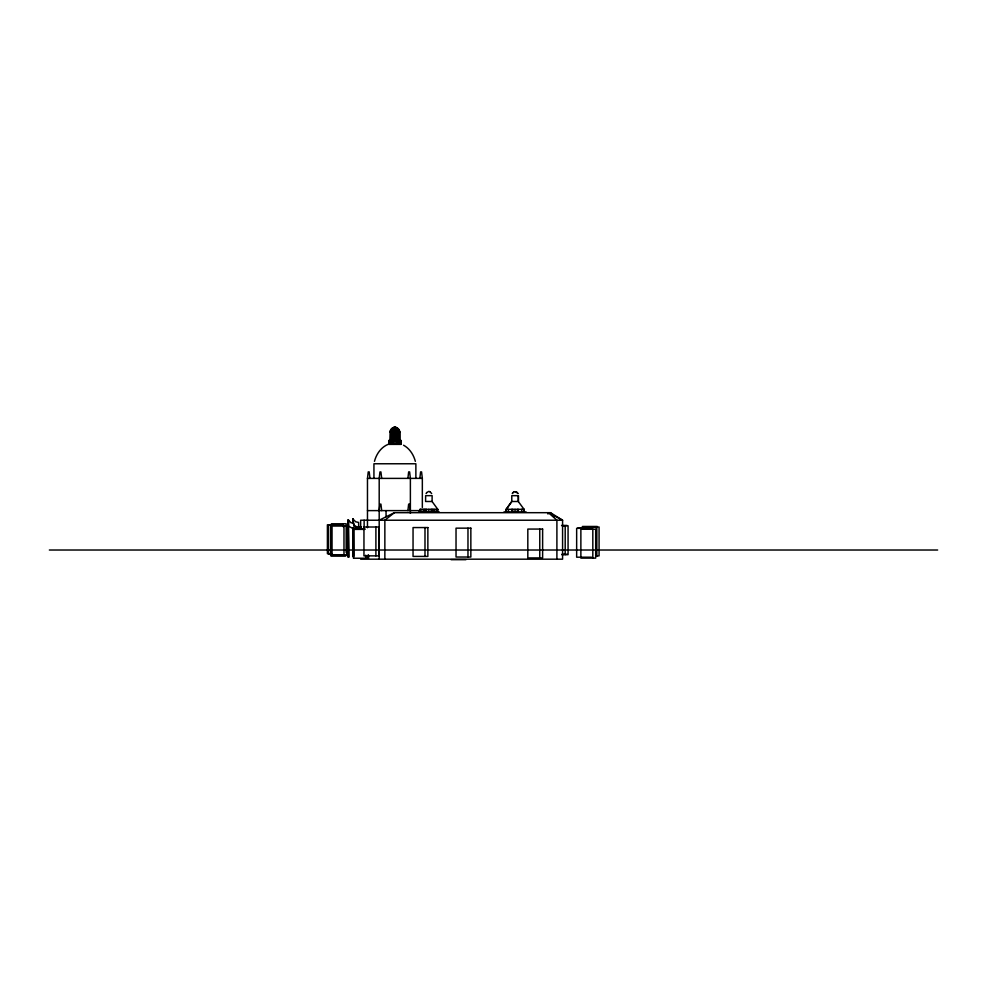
<?xml version="1.0" encoding="UTF-8"?>
<svg xmlns="http://www.w3.org/2000/svg" width="987" height="987" viewBox="0 0 987 987"><rect width="100%" height="100%" fill="white"/><g stroke="black" fill="none" stroke-linecap="round" stroke-linejoin="round"><path stroke-width="1.48" d="M352.89 527.835L352.717 556.224L353.654 556.224L353.469 527.835M352.927 523.357L352.951 518.866L353.445 523.357M367.472 527.724L367.472 478.374L368.237 471.897L369.2 471.897L369.965 478.411M379.193 510.612L379.958 504.123L380.92 504.123L381.685 510.612M407.89 478.374L408.655 471.897L409.617 471.897L410.382 478.374L410.382 513.351M407.89 510.612L408.655 504.123L409.617 504.123L410.382 510.612M419.845 478.374L420.61 471.897L421.572 471.897L422.337 478.374L422.337 507.54M374.468 461.348C376.331 454.143 381.019 447.247 388.088 444.372M426.076 493.537L426.803 492.55M512.265 493.537L513.092 492.55M506.134 511.932L506.134 509.329L511.784 501.495L511.784 495.659L518.422 495.659L518.422 501.495L511.784 501.495L506.269 509.329L506.257 511.932M512.648 492.92L513.832 491.921M426.779 492.55L428.876 491.341L430.209 491.921M360.65 559.185L562.578 559.185L562.578 520.223L550.487 512.685L394.381 512.685L384.856 520.223L384.856 559.185M379.193 520.223L394.381 512.685M547.773 513.931L550.487 512.685L554.151 516.991M514.128 491.686L516.88 492.217M399.797 432.035L390.013 432.035A5.293 5.293 0 0 1 391.605 428.777L392.073 428.383A5.293 5.293 0 0 1 394.936 427.297A5.243 5.243 0 0 1 397.736 428.383L398.205 428.777A5.243 5.243 0 0 1 399.772 431.998L399.797 440.498M367.46 478.411L422.337 478.374M432.133 501.495L425.594 501.495L425.631 495.659L432.133 495.659L432.096 501.495L437.784 509.329L437.747 511.932M437.784 509.329L419.944 509.329L419.944 511.932M506.134 509.329L524.06 509.329L524.06 511.932M367.472 510.612L419.352 510.612M418.846 511.932L439.215 511.932M503.975 511.932L526.108 511.932M331.361 523.776L346.178 523.776L346.178 552.634M342.218 524.8L327.4 524.8L327.4 553.67L331.78 553.67M343.316 525.244L328.498 525.244L328.498 554.114L331.422 554.114M561.554 525.429L567.081 525.429M562.146 525.8L568.068 525.8L568.068 554.669L561.714 554.669M582.466 526.466L597.283 526.466M358.491 526.725L361.452 526.725M584.255 527.021L599.072 527.021L599.072 555.891L596.062 555.891M582.022 527.28L596.839 527.28L596.839 556.137M355.591 527.453L360.897 527.453M577.926 527.885L592.743 527.885M591.472 528.329L576.655 528.329L576.655 557.199L591.472 557.199M365.252 529.106L353.309 529.106L353.309 557.963M364.4 529.377L353.778 529.377L353.778 558.235L368.595 558.235L368.595 555.2M49.35 550.018L937.65 550.018M561.887 554.287L567.081 554.287M345.487 555.558L330.67 555.558L330.67 526.7M345.882 555.854L331.064 555.854L331.064 526.984M451.096 559.678L465.913 559.678M515.954 491.686L517.817 493.327M403.584 445.236C409.654 448.53 413.627 454.785 415.342 461.348M430.172 491.921L431.652 493.537M517.114 492.55L517.928 493.537M524.06 509.329L518.298 501.495L518.298 495.659M354.802 525.577L358.713 528.218L358.589 522.431L355.653 521.765L353.186 519.285L353.136 523.69M381.685 478.411L380.92 471.934L379.958 471.934L379.193 478.411L379.193 559.185M592.817 529.254L592.817 558.124M565.193 525.8L565.193 554.669M556.902 559.185L556.902 520.223L548.427 512.685L562.578 520.223L360.65 520.223L360.65 529.217M539.766 529.069L539.766 557.926M523.937 509.329L523.937 511.932M521.716 509.329L521.716 511.932M518.298 509.329L518.298 511.932M517.348 509.329L517.348 511.932M515.041 509.329L515.041 511.932M512.734 509.329L512.734 511.932M511.784 509.329L511.784 511.932M508.367 509.329L508.367 511.932M467.974 528.156L467.974 557.026M437.451 509.329L437.451 511.932M437.044 509.329L437.044 511.932M434.823 509.329L434.823 511.932M433.17 509.329L433.17 511.932M432.109 509.329L432.109 511.932M431.146 509.329L431.146 511.932M428.851 509.329L428.851 511.932M426.544 509.329L426.544 511.932M425.582 509.329L425.582 511.932M424.99 527.564L424.99 556.421M424.533 509.329L424.533 511.932M423.238 509.329L423.238 511.932M421.005 509.329L421.005 511.932M420.252 509.329L420.252 511.932M415.872 478.374L415.872 463.767L373.937 463.767L373.937 478.374M400.821 440.498L400.821 444.372M400.204 440.498L400.204 444.372M399.624 440.498L399.624 432.035A5.243 5.058 -90 0 0 398.094 428.777L397.638 428.383A5.243 5.058 -90 0 0 394.899 427.322A5.293 5.12 -90 0 0 392.172 428.37L391.716 428.777A5.293 5.12 -90 0 0 390.186 432.035L390.013 440.498M399.241 444.372L399.143 432.035A5.293 4.59 -90 0 0 397.761 428.777L397.354 428.383A5.243 4.54 -90 0 0 394.899 427.322A5.243 4.54 -90 0 0 392.456 428.383L392.049 428.777A5.293 4.59 -90 0 0 390.667 432.035L390.568 444.372M398.366 440.498L398.366 432.035A5.243 3.701 -90 0 0 397.243 428.777L396.91 428.383A5.243 3.701 -90 0 0 394.899 427.322A5.293 2.653 -90 0 0 394.023 427.741M397.971 440.498L397.971 444.372M397.354 432.035L397.354 440.498M396.49 440.498L396.49 444.372M396.169 440.498L396.169 432.035A5.293 1.369 -90 0 0 395.762 428.777L395.639 428.383A5.243 1.357 -90 0 0 394.899 427.322A5.243 3.701 -90 0 0 392.9 428.383L392.567 428.777A5.293 3.751 -90 0 0 391.444 432.035L391.444 440.498M394.899 444.372L394.899 427.322A5.243 2.616 90 0 0 393.492 428.383L393.258 428.777A5.293 2.653 -90 0 0 392.456 432.035L392.456 440.498M393.64 440.498L393.64 432.035A5.293 1.369 -90 0 1 394.047 428.777L394.171 428.383A5.243 1.357 -90 0 1 394.899 427.322A5.243 2.616 -90 0 1 396.318 428.383L396.552 428.777A5.243 2.616 -90 0 1 397.342 431.998M393.32 440.498L393.32 444.372M391.839 440.498L391.839 444.372M389.606 440.498L389.606 444.372M388.989 440.498L388.989 444.372M386.053 510.612L386.053 516.818M375.899 527.009L375.899 555.866M368.126 554.928L368.126 557.963M365.721 555.2L365.721 558.235M364.129 520.223L364.129 529.217M353.186 518.866L353.186 523.357M353.186 527.835L353.186 556.224M348.473 519.791L348.473 557.149M343.982 526.046L343.982 554.904M343.303 523.776L343.303 526.811M354.012 524.899L354 529.143L348.436 526.046L348.473 520.211L350.94 522.691L353.889 523.344L354.012 524.899M348.238 519.791L348.004 557.149L348.942 557.149L348.238 519.791M401.03 440.498L388.779 440.498L388.779 444.372L401.03 444.372L401.03 440.498M346.856 526.046L332.039 526.046L332.039 554.904L346.856 554.904L346.856 526.046M378.774 527.009L363.956 527.009L363.956 555.866L378.774 555.866L378.774 527.009M427.864 527.564L413.047 527.564L413.047 556.421L427.864 556.421L427.864 527.564M470.848 528.156L456.031 528.156L456.031 557.026L470.848 557.026L470.848 528.156M542.628 529.069L527.823 529.069L527.823 557.926L542.628 557.926L542.628 529.069M595.692 529.254L580.874 529.254L580.874 558.124L595.692 558.124L595.692 529.254"/></g></svg>
